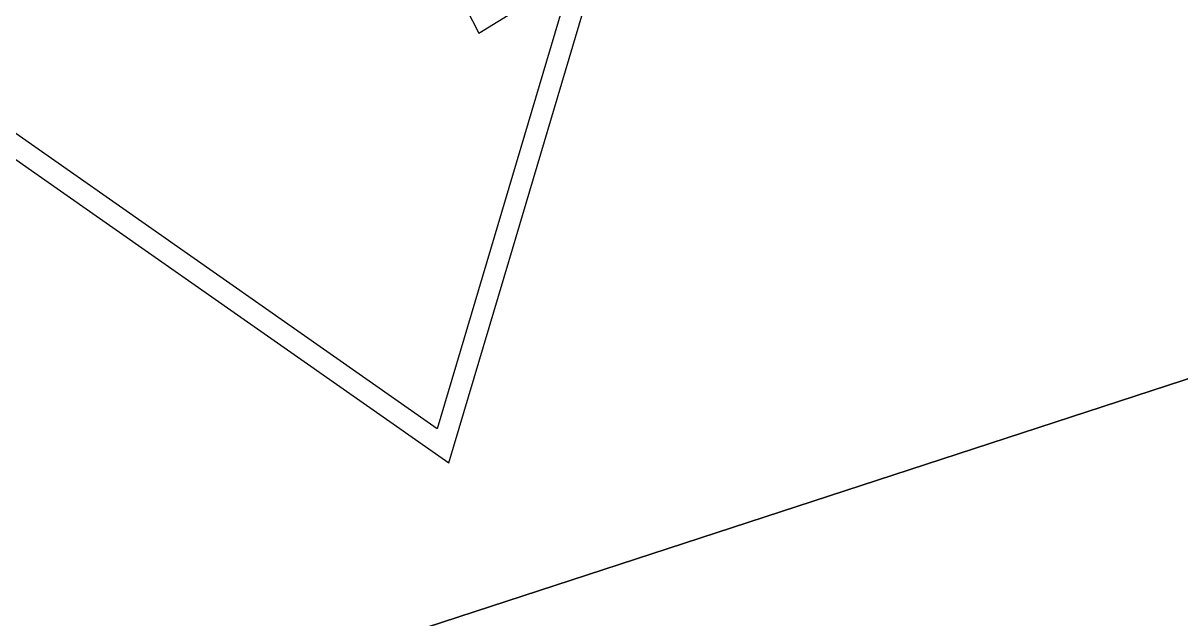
# Model space of a CAD drawing. Extents: x 714896 to 749292, y 8417558 to 8447149.
# Drawn here: x 743645 to 744302, y 8426222 to 8426560 of the extents above; entities that cross this region are included whole.
import ezdxf

# ---------------------------------------------------------------- set-up
doc = ezdxf.new("R2010")
doc.units = 0
doc.header["$MEASUREMENT"] = 0
doc.layers.add('QUADRA', color=6, linetype='CONTINUOUS')

msp = doc.modelspace()

# ---------------------------------------------------------------- linework, layer by layer
at = {"layer": 'QUADRA', "color": 6, "linetype": 'CONTINUOUS'}
msp.add_lwpolyline([(743324.99, 8426037.48), (744376.24, 8426380.9), (744782.58, 8427083.38)], dxfattribs=at)
at = {"layer": 'QUADRA', "linetype": 'CONTINUOUS'}
for points in [[(744782.58, 8427083.38), (744529.77, 8426646.31), (744376.24, 8426380.9), (744376.24, 8426380.9), (743324.99, 8426037.48)], [(743571.66, 8426530.66), (743682.69, 8426452.87), (743886.52, 8426310.07), (743920.44, 8426424.31), (743964.5, 8426572.69)]]:
    msp.add_lwpolyline(points, dxfattribs=at)
at = {"layer": 'QUADRA', "color": 6}
for points in [[(743952.74, 8426575.25), (743879.76, 8426329.46), (743576.11, 8426542.19)], [(743896.5, 8426567.58), (743903.38, 8426553.92), (743903.38, 8426553.92), (743925.08, 8426567.2)]]:
    msp.add_lwpolyline(points, dxfattribs=at)

doc.saveas('drawing.dxf')
